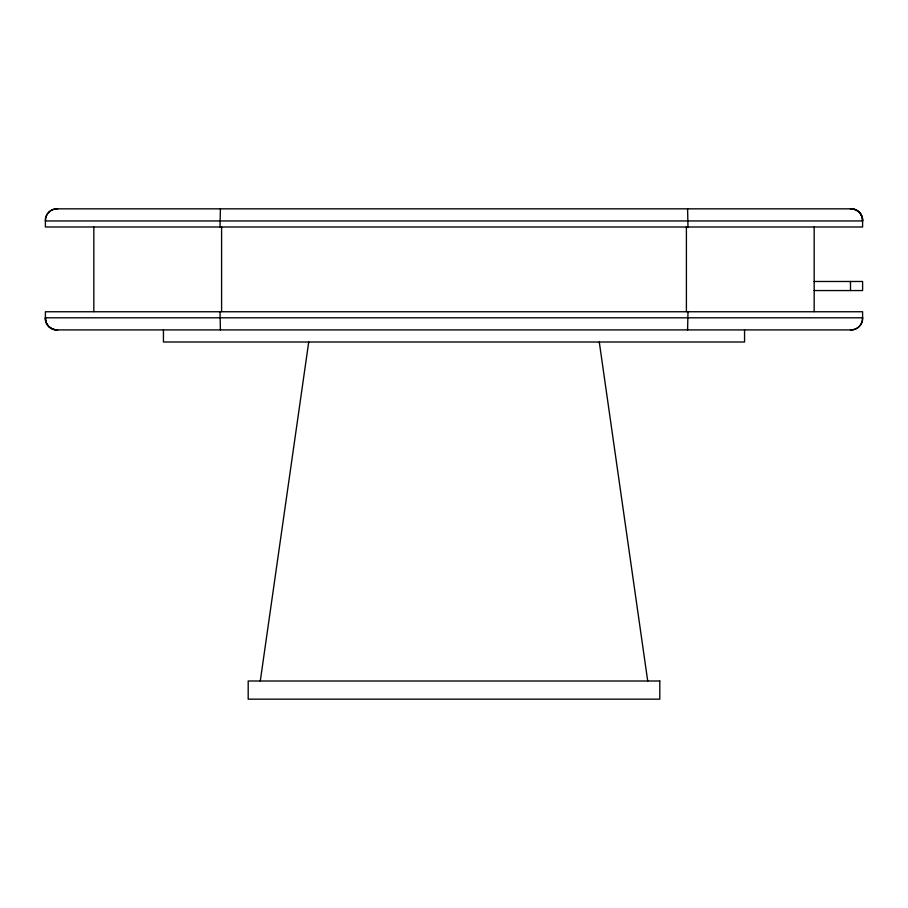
<?xml version="1.0" encoding="UTF-8"?>
<svg xmlns="http://www.w3.org/2000/svg" width="908" height="908" viewBox="0 0 908 908"><rect width="100%" height="100%" fill="white"/><g stroke="black" fill="none" stroke-linecap="round" stroke-linejoin="round"><path stroke-width="1.36" d="M260.29 681L308.72 342.01M220.406 208.84L220.008 227M687.594 329.91L687.992 311.75M57.51 208.84L850.49 208.84A11.577 11.577 -90 0 1 862.6 220.95L862.6 227L45.4 227L45.4 220.95A11.577 11.577 0 0 1 57.51 208.84A11.577 11.577 90 0 0 45.4 220.95L862.6 220.95A11.577 11.577 0 0 0 850.49 208.84A11.577 11.577 90 0 1 862.6 220.95M814.17 281.48L862.6 281.48L862.6 290.56L814.17 290.56M45.4 317.8A11.577 11.577 90 0 0 57.51 329.899A11.577 11.577 -90 0 1 45.4 317.8L862.6 317.8L862.6 311.75L45.4 311.75L45.4 317.8A11.577 11.577 0 0 0 57.51 329.91L850.49 329.91A11.577 11.577 -90 0 0 862.6 317.8A11.577 11.577 0 0 1 850.49 329.91M687.594 208.84L687.992 227M220.406 329.91L220.008 311.75M599.28 342.01L647.71 681M850.49 281.48L850.49 290.56M814.17 227L814.17 311.637M744.56 329.91L744.56 342.01L163.44 342.01L163.44 329.91M686.403 227L686.403 311.58M221.597 227L221.597 311.58M93.83 227L93.83 311.58M659.81 681L248.19 681L248.19 699.16L659.81 699.16L659.81 681"/></g></svg>
